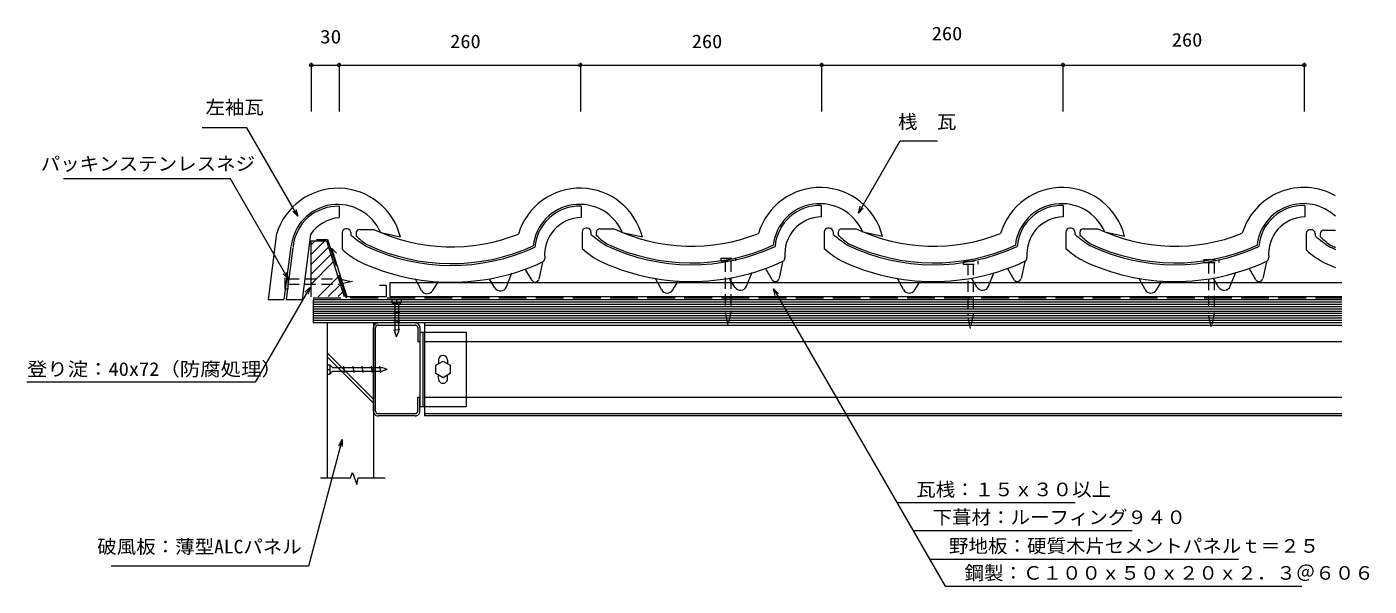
# Model space of a CAD drawing. Units: millimetres, scale not verified. Extents: x -708 to 738, y -288 to 314.
import ezdxf
from ezdxf.enums import TextEntityAlignment as Align

# ---------------------------------------------------------------- set-up
doc = ezdxf.new("R2010")
doc.units = ezdxf.units.MM
doc.header["$LTSCALE"] = 10
doc.linetypes.add('DASHED1', pattern=[1.8, 1.2, -0.6])
doc.linetypes.add('DASHED3', pattern=[4, 3, -1])
for name, color, linetype, lineweight in [('0-0_1', 5, 'Continuous', 18), ('0-1_2', 3, 'Continuous', 18), ('0-2_3', 3, 'DASHED3', 18), ('0-3_4', 3, 'Continuous', 18)]:
    doc.layers.add(name, color=color, linetype=linetype, lineweight=lineweight)
doc.styles.add('ＭＳ ゴシック', font='')
doc.styles.get('ＭＳ ゴシック').set_extended_font_data('MS Gothic')

msp = doc.modelspace()

# ---------------------------------------------------------------- linework, layer by layer
at = {"layer": '0-0_1', "color": 3}
for p, q in [((-402.08, 275.38), (-402.08, 222.88)), ((-372.08, 275.38), (-372.08, 222.88)), ((-112.08, 275.38), (-112.08, 222.88)), ((147.92, 275.38), (147.92, 222.88)), ((407.92, 275.38), (407.92, 222.88)), ((667.92, 275.38), (667.92, 222.88)), ((-402.08, 272.88), (-372.08, 272.88)), ((-372.08, 272.88), (-112.08, 272.88)), ((-112.08, 272.88), (147.92, 272.88)), ((147.92, 272.88), (407.92, 272.88)), ((407.92, 272.88), (667.92, 272.88)), ((-402.59, 68.38), (-387.34, 83.63)), ((-402.59, 78.98), (-397.94, 83.63)), ((-402.59, 57.77), (-383.46, 76.9)), ((-380.41, 75.57), (-374.76, 70.19)), ((-380.41, 75.57), (-363.73, 23.37)), ((-402.59, 47.16), (-380.89, 68.87)), ((-402.59, 36.56), (-378.32, 60.83)), ((-394.5, 23.43), (-373.18, 44.75)), ((-383.81, 23.52), (-370.62, 36.71)), ((-321.45, 35.37), (-328.61, 35.37)), ((-317.27, 38.63), (708.5, 38.63)), ((-317.27, 38.63), (-317.27, 23.63)), ((-112.08, 38.63), (-111.44, 38.63)), ((147.92, 38.63), (148.56, 38.63)), ((407.92, 38.63), (408.56, 38.63)), ((667.92, 38.63), (668.56, 38.63)), ((-373.11, 23.61), (-368.05, 28.68)), ((-317.27, 23.63), (708.5, 23.63)), ((-280.08, -7.17), (708.5, -7.17)), ((-285.08, -14.87), (-285.08, -94.87)), ((-281.88, -14.87), (-281.88, -94.87)), ((-280.08, -24.87), (708.5, -24.87)), ((-235.08, -14.87), (-235.08, -24.87)), ((-265.08, -44.87), (-265.08, -48.76)), ((-255.08, -44.87), (-255.08, -48.76)), ((-265.08, -64.87), (-265.08, -60.98)), ((-255.08, -64.87), (-255.08, -60.98)), ((-280.08, -84.87), (708.5, -84.87)), ((-280.08, -102.57), (708.5, -102.57)), ((708.5, -104.87), (-280.08, -104.87)), ((-392.18, -171.59), (-359.84, -171.59)), ((-359.84, -171.59), (-357.57, -165.93)), ((-357.57, -165.93), (-353.04, -178.94)), ((-353.04, -178.94), (-351.51, -171.59)), ((-351.51, -171.59), (-322.43, -171.59)), ((228.8, -198.44), (421.19, -198.44)), ((246.47, -228.42), (482.6, -228.42)), ((264.12, -259.31), (597.1, -259.31))]:
    msp.add_line(p, q, dxfattribs=at)
at = {"layer": '0-0_1'}
for p, q in [((-371.96, 120.77), (-371.96, 108.64)), ((-111.32, 120.87), (-111.32, 108.74)), ((147.41, 121.6), (147.41, 109.47)), ((408.24, 121.6), (408.24, 109.47)), ((668.67, 121.62), (668.67, 109.49)), ((-402.82, 90.5), (-411.81, 20.34)), ((-368.82, 92.5), (-368.82, 74.67)), ((-363.36, 96.5), (-364.82, 96.5)), ((-359.36, 92.5), (-359.36, 89.84)), ((-353.82, 91.89), (-353.82, 89.04)), ((-349.82, 95.89), (-334.49, 95.89)), ((-305.94, 87.48), (-327.24, 92.14)), ((-110.09, 93.22), (-110.09, 75.4)), ((-104.62, 97.22), (-106.09, 97.22)), ((-100.62, 93.22), (-100.62, 90.57)), ((-95.09, 92.61), (-95.09, 89.77)), ((-91.09, 96.61), (-75.76, 96.61)), ((-45.3, 87.58), (-66.59, 92.24)), ((150.74, 93.22), (150.74, 75.4)), ((156.2, 97.22), (154.74, 97.22)), ((160.2, 93.22), (160.2, 90.57)), ((165.74, 92.61), (165.74, 89.77)), ((169.74, 96.61), (185.07, 96.61)), ((213.43, 88.31), (192.14, 92.97)), ((411.17, 93.25), (411.17, 75.42)), ((416.63, 97.25), (415.17, 97.25)), ((420.63, 93.25), (420.63, 90.6)), ((426.17, 92.64), (426.17, 89.79)), ((430.17, 96.64), (445.49, 96.64)), ((474.26, 88.31), (452.97, 92.97)), ((670.08, 91.58), (670.08, 73.75)), ((675.55, 95.58), (674.08, 95.58)), ((679.55, 91.58), (679.55, 88.93)), ((685.08, 90.97), (685.08, 88.12)), ((689.08, 94.97), (701.55, 94.97)), ((-424.13, 77.61), (-431.47, 20.34)), ((-152.84, 60.3), (-156.73, 42.27)), ((105.9, 61.03), (102, 43)), ((366.72, 61.03), (362.82, 43)), ((627.15, 61.06), (623.25, 43.02)), ((-191.82, 34), (-185.87, 49.04)), ((-164.18, 40.94), (-171.09, 52.66)), ((66.92, 34.73), (72.86, 49.77)), ((94.56, 41.67), (87.64, 53.39)), ((327.74, 34.73), (333.69, 49.77)), ((355.38, 41.67), (348.47, 53.39)), ((588.17, 34.75), (594.12, 49.8)), ((615.81, 41.69), (608.9, 53.41)), ((-283.33, 30.26), (-289.9, 42.41)), ((-271.21, 29.93), (-265.78, 38.79)), ((-204.33, 32.97), (-209.99, 42.41)), ((-24.6, 30.99), (-31.17, 43.14)), ((-12.47, 30.66), (-7.04, 39.52)), ((54.4, 33.7), (48.74, 43.14)), ((236.23, 30.99), (229.66, 43.14)), ((248.35, 30.66), (253.78, 39.52)), ((315.23, 33.7), (309.57, 43.14)), ((496.66, 31.01), (490.09, 43.16)), ((508.78, 30.68), (514.21, 39.54)), ((575.66, 33.72), (570, 43.16))]:
    msp.add_line(p, q, dxfattribs=at)
at = {"layer": '0-0_1', "color": 4}
for p, q in [((-402.59, 83.63), (-402.59, 23.37)), ((-402.59, 83.63), (-385.61, 83.63)), ((-385.61, 83.63), (-366.45, 23.66))]:
    msp.add_line(p, q, dxfattribs=at)
at = {"layer": '0-0_1', "color": 3, "linetype": 'DASHED3'}
for p, q in [((-396.56, 85.13), (-384.51, 85.13)), ((-384.51, 85.13), (-364.38, 22.13))]:
    msp.add_line(p, q, dxfattribs=at)
at = {"layer": '0-0_1', "color": 2, "linetype": 'DASHED1'}
for p, q in [((44.11, 62.05), (44.11, 6.9)), ((50.11, 62.05), (50.11, 7.16)), ((305.3, 58.59), (305.3, 3.44)), ((311.3, 58.59), (311.3, 3.7)), ((564.76, 60.32), (564.76, 5.17)), ((570.76, 60.32), (570.76, 5.43)), ((-427.04, 42.74), (-372.15, 42.74)), ((-427.04, 36.74), (-371.89, 36.74)), ((-372.15, 42.74), (-357.64, 39.69)), ((-357.64, 39.69), (-371.89, 36.74)), ((47.06, -7.35), (44.11, 6.9)), ((50.11, 7.16), (47.06, -7.35)), ((308.25, -10.81), (305.3, 3.44)), ((311.3, 3.7), (308.25, -10.81)), ((567.71, -9.08), (564.76, 5.17)), ((570.76, 5.43), (567.71, -9.08))]:
    msp.add_line(p, q, dxfattribs=at)
at = {"layer": '0-0_1', "color": 2}
for p, q in [((708.5, 17.63), (-400.08, 17.63)), ((708.5, 15.13), (-400.08, 15.13)), ((708.5, 12.63), (-400.08, 12.63)), ((708.5, 10.13), (-400.08, 10.13)), ((708.5, 7.63), (-400.08, 7.63)), ((708.5, 5.13), (-400.08, 5.13)), ((708.5, 2.63), (-400.08, 2.63)), ((708.5, 0.13), (-400.08, 0.13)), ((708.5, -2.37), (-400.08, -2.37))]:
    msp.add_line(p, q, dxfattribs=at)
at = {"layer": '0-0_1', "color": 3}
for points in [[(-416.58, 110.22), (-471.42, 205.2), (-519.42, 205.2)], [(187.47, 113.56), (232.37, 191.34), (272.87, 191.34)], [(-427.04, 42.74), (-489.12, 150.26), (-669.12, 150.26)], [(-418.52, 117.46), (-416.58, 110.22), (-421.89, 115.52)], [(192.77, 118.87), (187.47, 113.56), (189.41, 120.81)], [(-428.98, 49.98), (-427.04, 42.74), (-432.35, 48.04)], [(-403.52, 33.42), (-462.5, -68.74), (-708.5, -68.74)], [(-408.82, 28.12), (-403.52, 33.42), (-405.46, 26.18)], [(-321.45, 35.37), (-321.45, 23.37), (-363.73, 23.37)], [(97.91, 24.7), (95.97, 31.94), (101.27, 26.64)], [(95.97, 31.94), (280.91, -288.38), (665.35, -288.38)], [(-280.08, -4.87), (-280.08, -24.87), (-280.08, -94.87), (-280.08, -104.87)], [(-285.08, -14.87), (-280.08, -14.87), (-235.08, -14.87)], [(-235.08, -24.87), (-235.08, -84.87), (-235.08, -94.87)], [(-285.08, -94.87), (-280.08, -94.87), (-235.08, -94.87)], [(-368.68, -130.59), (-405.16, -266.75), (-617.58, -266.75)], [(-372.43, -137.08), (-368.68, -130.59), (-368.68, -138.09)]]:
    msp.add_lwpolyline(points, dxfattribs=at)
at = {"layer": '0-0_1'}
for points in [[(-439.49, 91.48), (-448.61, 20.34), (-431.47, 20.34)], [(-421.83, 75.88), (-428.95, 20.34), (-411.81, 20.34)]]:
    msp.add_lwpolyline(points, dxfattribs=at)
at = {"layer": '0-0_1', "color": 2, "linetype": 'DASHED1'}
for points in [[(39.11, 65.05), (55.11, 65.05), (55.11, 62.05)], [(39.11, 65.05), (39.11, 62.05), (55.11, 62.05)], [(300.3, 61.59), (316.3, 61.59), (316.3, 58.59)], [(300.3, 61.59), (300.3, 58.59), (316.3, 58.59)], [(559.76, 63.32), (575.76, 63.32), (575.76, 60.32)], [(559.76, 63.32), (559.76, 60.32), (575.76, 60.32)], [(-430.04, 31.74), (-430.04, 47.74), (-427.04, 47.74)], [(-430.04, 31.74), (-427.04, 31.74), (-427.04, 47.74)]]:
    msp.add_lwpolyline(points, dxfattribs=at)
at = {"layer": '0-0_1', "color": 3}
msp.add_lwpolyline([(-260.08, -63.87), (-267.88, -59.37), (-267.88, -50.37), (-260.08, -45.87), (-252.29, -50.37), (-252.29, -59.37)], close=True, dxfattribs=at)
for centre in [(-402.08, 272.88), (-372.08, 272.88), (-372.08, 272.88), (-112.08, 272.88), (-112.08, 272.88), (147.92, 272.88), (147.92, 272.88), (407.92, 272.88), (407.92, 272.88), (667.92, 272.88)]:
    msp.add_circle(centre, 1.7, dxfattribs=at)
at = {"layer": '0-0_1'}
for centre, radius, start, end in [((-373.16, 70.98), 69.21, 13.79135, 163.33506), ((-112.52, 71.08), 69.21, 13.79135, 163.33506), ((146.21, 71.81), 69.21, 13.79135, 163.33506), ((407.04, 71.81), 69.21, 13.79135, 163.33506), ((667.47, 71.84), 69.21, 60.50147, 163.33506), ((-373.56, 72.46), 50.33, 23.01118, 173.62688), ((-373.56, 72.46), 48.33, 88.10985, 174.95909), ((-112.92, 72.57), 50.33, 23.01118, 173.62688), ((-112.92, 72.57), 48.33, 88.10985, 174.95909), ((145.82, 73.29), 50.33, 23.01118, 173.62688), ((145.82, 73.29), 48.33, 88.10985, 174.95909), ((406.64, 73.29), 50.33, 23.01118, 173.62688), ((406.64, 73.29), 48.33, 88.10985, 174.95909), ((667.07, 73.32), 50.33, 46.76168, 173.62688), ((667.07, 73.32), 48.33, 88.10985, 174.95909), ((-368.6, 67.18), 41.41, 94.5261, 145.72146), ((-110.32, 68.5), 40.25, 91.42239, 185.22383), ((148.41, 69.23), 40.25, 91.42239, 185.22383), ((409.24, 69.23), 40.25, 91.42239, 185.22383), ((669.67, 69.26), 40.25, 91.42239, 185.22383), ((-364.82, 92.5), 4, 90, 180), ((-363.36, 92.5), 4, 0, 90), ((-259.5, 208), 154.7, 229.79872, 237.31521), ((-349.82, 91.89), 4, 90, 180), ((-301.93, 141.3), 73.65, 225.20484, 236.85618), ((-250.99, 271.57), 194.52, 244.57801, 291.77512), ((-106.09, 93.22), 4, 90, 180), ((-104.62, 93.22), 4, 0, 90), ((-0.77, 208.73), 154.7, 229.79872, 237.31521), ((-91.09, 92.61), 4, 90, 180), ((-43.2, 142.03), 73.65, 225.20484, 236.85618), ((7.74, 272.3), 194.52, 244.57801, 291.77512), ((154.74, 93.22), 4, 90, 180), ((156.2, 93.22), 4, 0, 90), ((260.06, 208.73), 154.7, 229.79872, 237.31521), ((169.74, 92.61), 4, 90, 180), ((217.63, 142.03), 73.65, 225.20484, 236.85618), ((268.57, 272.3), 194.52, 244.57801, 291.77512), ((415.17, 93.25), 4, 90, 180), ((416.63, 93.25), 4, 0, 90), ((520.49, 208.75), 154.7, 229.79872, 237.31521), ((430.17, 92.64), 4, 90, 180), ((478.06, 142.06), 73.65, 225.20484, 236.85618), ((529, 272.33), 194.52, 244.57801, 291.77512), ((674.08, 91.58), 4, 90, 180), ((675.55, 91.58), 4, 0, 90), ((779.4, 207.08), 154.7, 229.79872, 237.31521), ((689.08, 90.97), 4, 90, 180), ((736.97, 140.38), 73.65, 225.20484, 236.85618), ((-313.03, 133.4), 81.01, 226.46691, 242.05489), ((-250.99, 271.57), 214.52, 244.57801, 294.78533), ((-250.99, 271.57), 212.52, 244.57801, 294.47764), ((-54.29, 134.12), 81.01, 226.46691, 242.05489), ((7.74, 272.3), 214.52, 244.57801, 294.78533), ((7.74, 272.3), 212.52, 244.57801, 294.47764), ((206.53, 134.12), 81.01, 226.46691, 242.05489), ((268.57, 272.3), 214.52, 244.57801, 294.78533), ((268.57, 272.3), 212.52, 244.57801, 294.47764), ((466.96, 134.15), 81.01, 226.46691, 242.05489), ((529, 272.33), 214.52, 244.57801, 294.78533), ((529, 272.33), 212.52, 244.57801, 294.47764), ((725.88, 132.48), 81.01, 226.46691, 242.05489), ((787.92, 270.66), 214.52, 244.57801, 246.25963), ((787.92, 270.66), 212.52, 244.57801, 246.02227), ((-250.99, 271.57), 232.52, 244.57801, 295.00637), ((-154.39, 64.47), 4, 295.00637, 5.22384), ((7.74, 272.3), 232.52, 244.57801, 295.00637), ((104.35, 65.2), 4, 295.00637, 5.22384), ((268.57, 272.3), 232.52, 244.57801, 295.00637), ((365.17, 65.2), 4, 295.00637, 5.22384), ((529, 272.33), 232.52, 244.57801, 295.00637), ((625.6, 65.23), 4, 295.00637, 5.22384), ((787.92, 270.66), 232.52, 244.57801, 248.19632), ((-277.18, 33.59), 7, 208.39301, 328.49573), ((-198.33, 36.57), 7, 210.96375, 338.42869), ((-160.73, 42.97), 4, 210.54757, 342.1399), ((-18.44, 34.32), 7, 208.39301, 328.49573), ((60.41, 37.3), 7, 210.96375, 338.42869), ((98, 43.7), 4, 210.54757, 342.1399), ((242.38, 34.32), 7, 208.39301, 328.49573), ((321.23, 37.3), 7, 210.96375, 338.42869), ((358.83, 43.7), 4, 210.54757, 342.1399), ((502.81, 34.34), 7, 208.39301, 328.49573), ((581.66, 37.33), 7, 210.96375, 338.42869), ((619.26, 43.73), 4, 210.54757, 342.1399)]:
    msp.add_arc(centre, radius, start, end, dxfattribs=at)
at = {"layer": '0-0_1', "color": 3}
for centre, start, end in [((-260.08, -44.87), 0.01186, 179.99697), ((-260.08, -64.87), 179.99697, 0.01186)]:
    msp.add_arc(centre, 5, start, end, dxfattribs=at)
at = {"layer": '0-1_2'}
for p, q in [((-305.09, 20.13), (-315.09, 20.13)), ((-315.09, 20.13), (-315.09, 17.13)), ((-305.09, 17.13), (-315.09, 17.13)), ((-315.09, 17.13), (-312.09, 14.13)), ((-313.32, 16.03), (-306.68, 17.09)), ((-310.09, 20.13), (-310.09, 17.13)), ((-305.09, 17.13), (-308.09, 14.13)), ((-305.09, 20.13), (-305.09, 17.13)), ((-313.32, 6.03), (-306.68, 7.09)), ((-312.09, 14.13), (-312.09, -14.27)), ((-308.09, 14.13), (-308.09, -14.27)), ((-335.09, -99.87), (-335.08, -9.87)), ((-332.79, -99.87), (-332.78, -9.87)), ((-290.08, -4.87), (-330.08, -4.87)), ((-330.08, -7.17), (-290.08, -7.17)), ((-313.32, -3.97), (-306.68, -2.91)), ((-313.32, -12.71), (-306.67, -11.66)), ((-310.08, -19.87), (-312.08, -14.27)), ((-310.08, -19.87), (-308.08, -14.27)), ((-287.38, -9.87), (-287.38, -24.87)), ((-285.08, -9.87), (-285.08, -24.87)), ((-287.38, -24.87), (-285.08, -24.87)), ((-385.08, -49.87), (-385.08, -59.87)), ((-385.08, -49.87), (-382.08, -49.87)), ((-385.08, -54.87), (-382.08, -54.87)), ((-382.08, -49.87), (-382.08, -59.87)), ((-382.08, -49.87), (-379.09, -52.87)), ((-382.08, -59.87), (-379.08, -56.87)), ((-379.09, -52.87), (-325.68, -52.86)), ((-379.08, -56.87), (-325.68, -56.86)), ((-365.98, -58.1), (-367.04, -51.46)), ((-355.98, -58.1), (-357.04, -51.46)), ((-345.98, -58.1), (-347.04, -51.45)), ((-335.98, -58.1), (-337.04, -51.45)), ((-327.24, -58.1), (-328.3, -51.45)), ((-320.08, -54.86), (-325.68, -52.86)), ((-320.08, -54.86), (-325.68, -56.86)), ((-385.08, -59.87), (-382.08, -59.87)), ((-287.38, -84.87), (-285.08, -84.87)), ((-287.38, -99.87), (-287.38, -84.87)), ((-285.08, -99.87), (-285.08, -84.87)), ((-290.08, -104.87), (-330.09, -104.87)), ((-330.08, -102.57), (-290.08, -102.57))]:
    msp.add_line(p, q, dxfattribs=at)
for centre, radius, start, end in [((-330.08, -9.87), 5, 89.99132, 180.00197), ((-330.08, -9.87), 2.7, 90.0031, 179.98341), ((-290.08, -9.87), 5, 359.99558, 90.01259), ((-290.08, -9.87), 2.7, 0.01099, 90.0031), ((-330.09, -99.87), 5, 179.98068, 270.00623), ((-330.09, -99.87), 2.7, 179.98341, 269.99129), ((-290.08, -99.87), 5, 269.98494, 0.01687), ((-290.08, -99.87), 2.7, 269.99129, 0.01099)]:
    msp.add_arc(centre, radius, start, end, dxfattribs=at)
at = {"layer": '0-2_3'}
msp.add_line((-400.08, 22.13), (708.5, 22.13), dxfattribs=at)
at = {"layer": '0-3_4'}
for p, q in [((708.5, -4.87), (-400.08, -4.87)), ((-385.08, -4.87), (-385.08, -171.59)), ((-335.08, -4.87), (-335.08, -171.59)), ((-335.09, -87.01), (-385.08, -37.01)), ((-335.09, -91.25), (-385.08, -41.25))]:
    msp.add_line(p, q, dxfattribs=at)
msp.add_lwpolyline([(708.5, 20.13), (-400.08, 20.13), (-400.08, -4.87)], dxfattribs=at)

# ---------------------------------------------------------------- texts
at = {"layer": '0-0_1', "color": 7, "style": 'ＭＳ ゴシック'}
for s, width, p in [('30', 1.15, (-392.65, 291.8)), ('260', 1.1, (-252.36, 286.73)), ('260', 1.1, (7.95, 286.73)), ('260', 1.1, (266.57, 295.18)), ('260', 1.1, (525.19, 288.42)), ('左袖瓦', 1.05, (-516.04, 215.74)), ('桟\u3000瓦', 1.05, (230.1, 200.12)), ('パッキンステンレスネジ', 1.05, (-693.53, 154.89)), ('登り淀：40x72（防腐処理）', 1.1, (-708.5, -66.24)), ('\u3000瓦桟：１５ｘ３０以上\u3000', 1.05, (228.8, -195.94)), ('\u3000下葺材：ルーフィング９４０\u3000', 1.05, (246.47, -225.92)), ('破風板：薄型ALCパネル\u3000', 1.05, (-632.68, -257.55)), ('\u3000野地板：硬質木片セメントパネルｔ＝２５', 1.05, (264.12, -256.81)), ('\u3000鋼製：Ｃ１００ｘ５０ｘ２０ｘ２．３＠６０６\u3000', 1.05, (280.91, -285.88))]:
    msp.add_text(s, height=14.66, dxfattribs=dict(at, width=width)).set_placement(p, align=Align.BOTTOM_LEFT)

doc.saveas('drawing.dxf')
